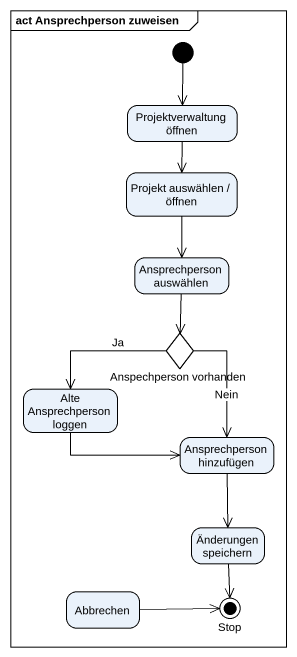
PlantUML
@startuml
mainframe act Ansprechperson zuweisen
hide empty description
state "Projektverwaltung öffnen" as Projektverwaltung_öffnen
state "Projekt auswählen / öffnen" as Projekt_auswählen_öffnen
state "Ansprechperson auswählen" as Ansprechperson_auswählen
state "Anspechperson vorhanden" as Anspechperson_vorhanden <<choice>>
state "Alte Ansprechperson loggen" as Alte_Ansprechperson_loggen
state "Ansprechperson hinzufügen" as Ansprechperson_hinzufügen
state "Änderungen speichern" as Änderungen_speichern
state Abbrechen
state "Stop" as Stop_ <<end>>
[*] --> Projektverwaltung_öffnen
Projektverwaltung_öffnen --> Projekt_auswählen_öffnen
Projekt_auswählen_öffnen --> Ansprechperson_auswählen
Ansprechperson_auswählen --> Anspechperson_vorhanden
Anspechperson_vorhanden -left-> Alte_Ansprechperson_loggen : Ja
Anspechperson_vorhanden --> Ansprechperson_hinzufügen : Nein
Alte_Ansprechperson_loggen -right-> Ansprechperson_hinzufügen
Ansprechperson_hinzufügen --> Änderungen_speichern
Änderungen_speichern --> Stop_
Abbrechen -right-> Stop_
@enduml
